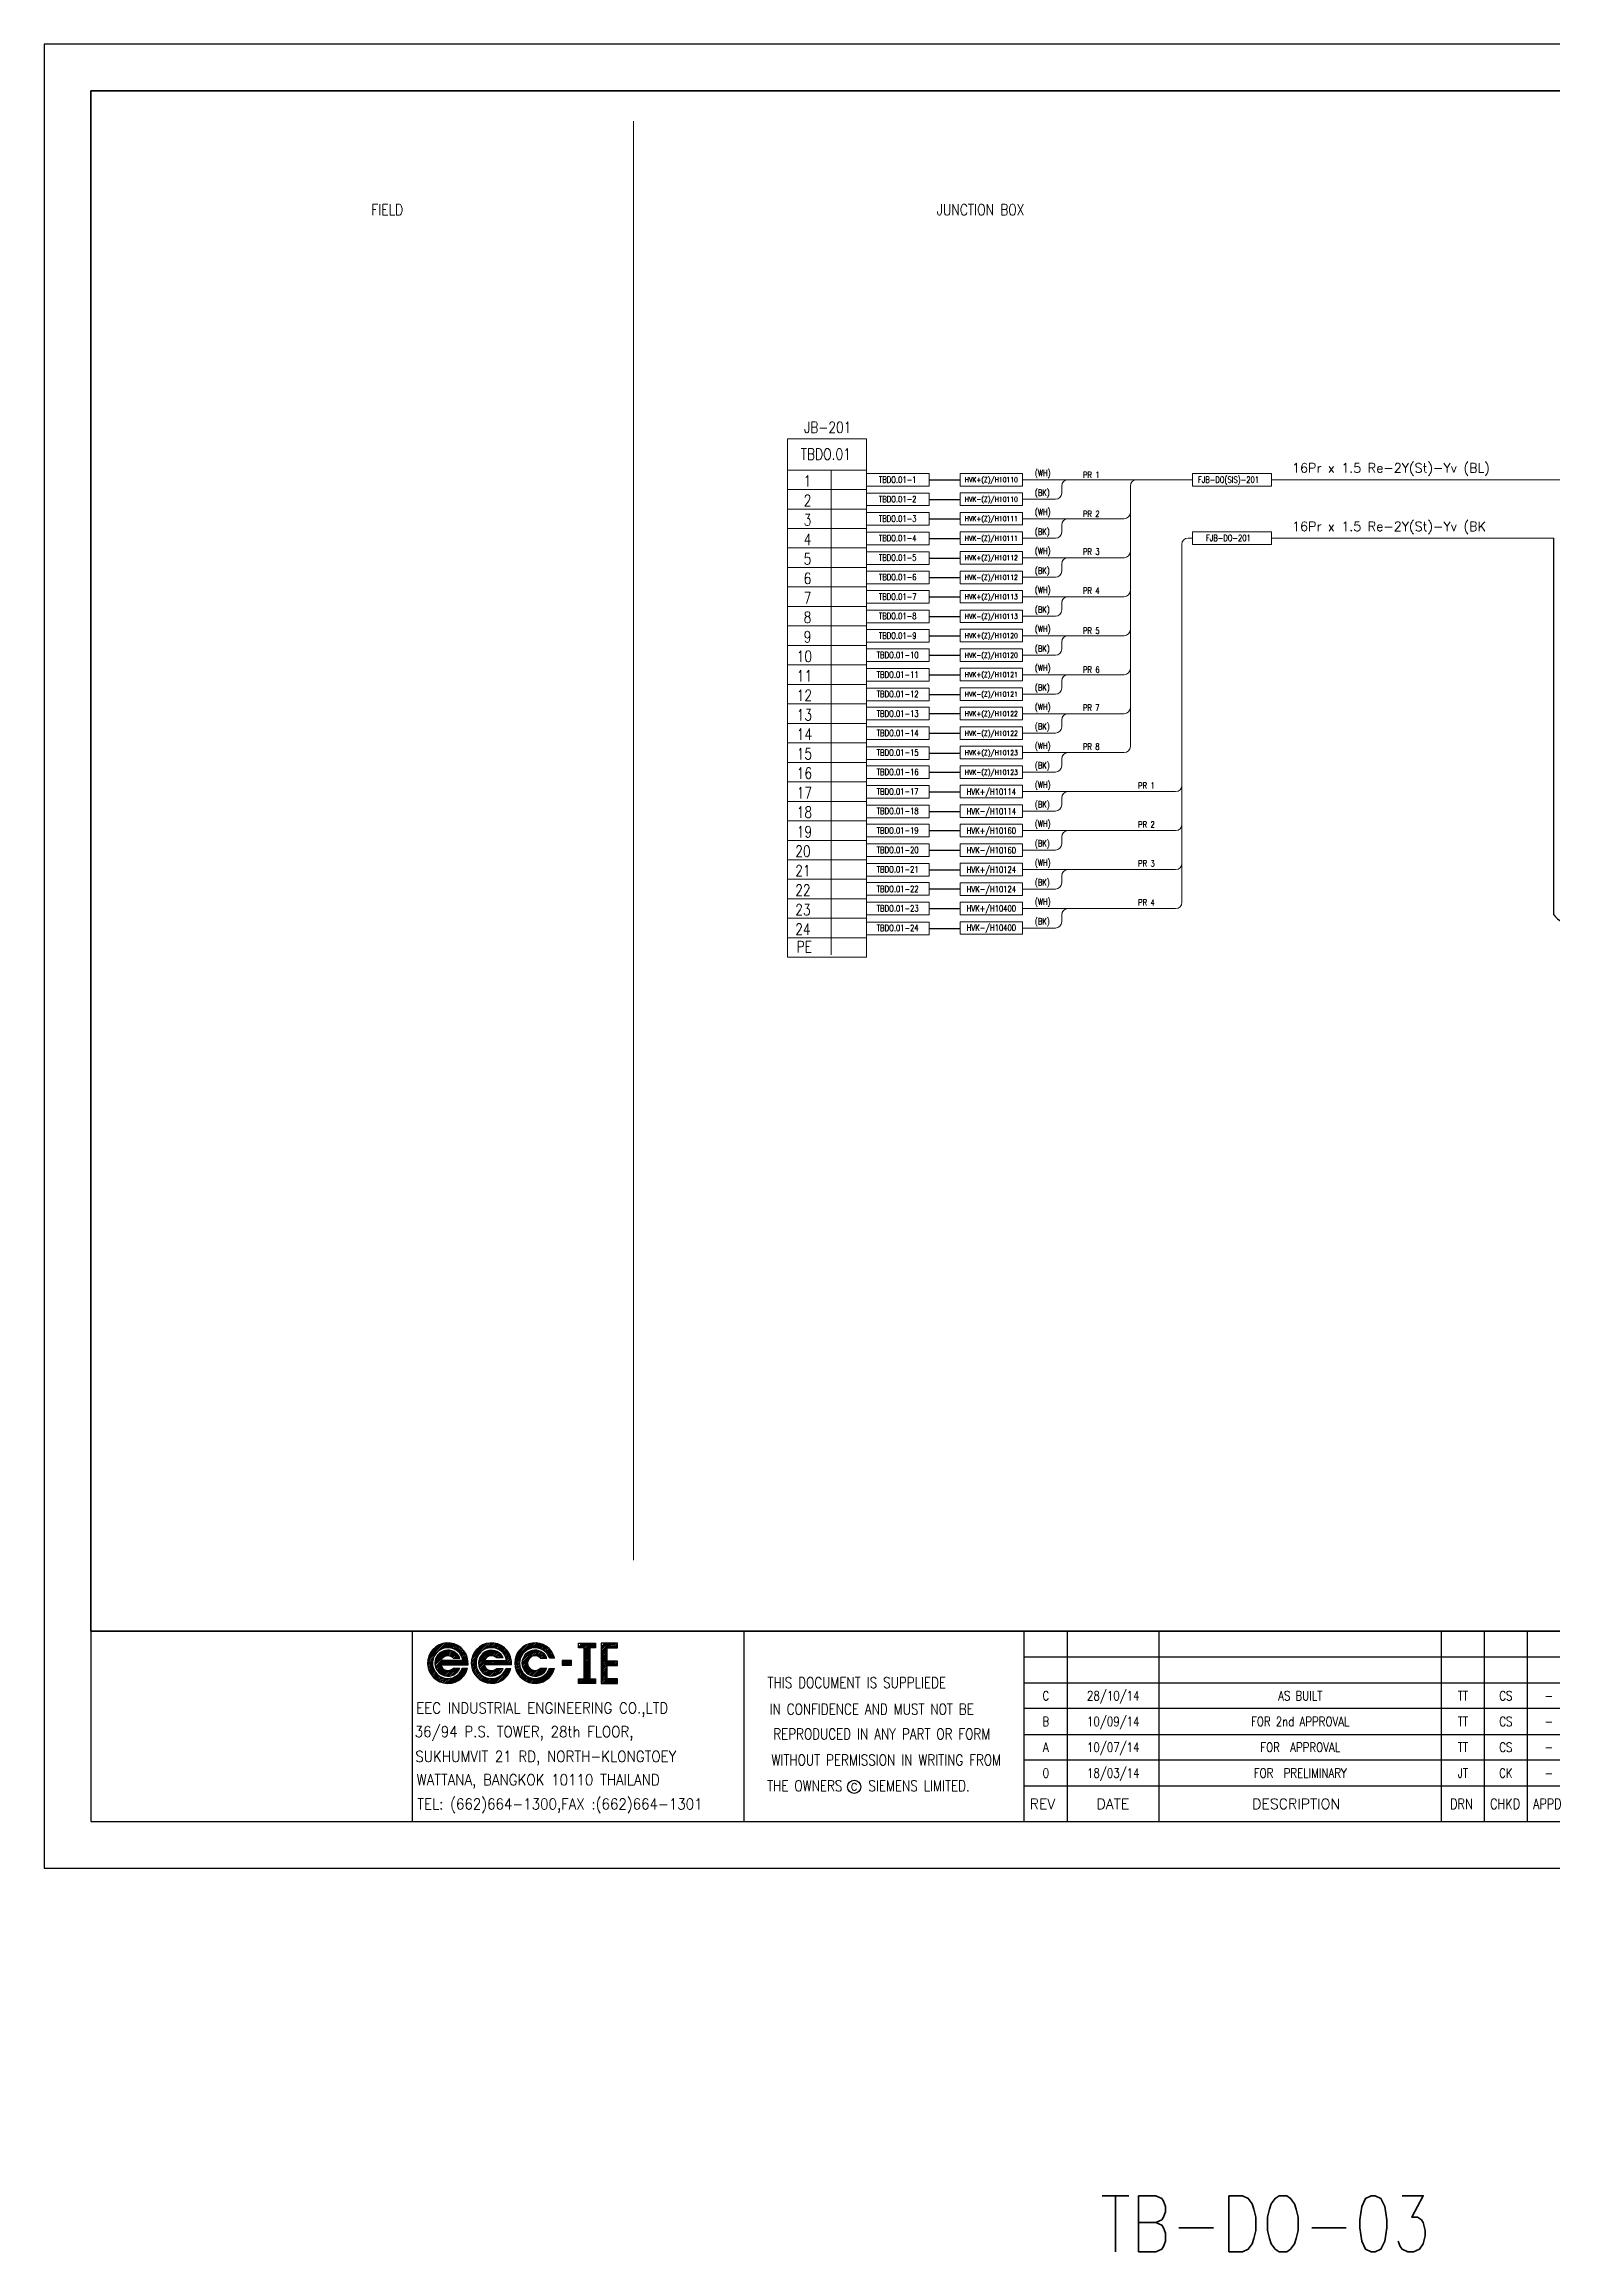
# Model space of a CAD drawing. Header units: millimetres. Extents: x -14942 to 24072, y -50285 to 2207.
# Drawn here: x 2111.1 to 2353.3, y -5361.3 to -5007.3 of the extents above; entities that cross this region are included whole.
import ezdxf
from ezdxf.enums import TextEntityAlignment as Align

# ---------------------------------------------------------------- set-up
doc = ezdxf.new("R2010")
doc.units = ezdxf.units.MM
doc.header["$MEASUREMENT"] = 0
doc.layers.get('0').update_dxf_attribs({"linetype": 'CONTINUOUS'})
for name, color, linetype in [('52049_PAPER A4$0$Frame_A1', 253, 'CONTINUOUS'), ('BEAM', 3, 'CONTINUOUS'), ('INSTRUMENT', 1, 'CONTINUOUS'), ('TEXT', 2, 'CONTINUOUS')]:
    doc.layers.add(name, color=color, linetype=linetype)
doc.styles.add('52049_PAPER A4$0$ISO Proportional', font='isocp.shx')
doc.styles.add('52049_PAPER A4$0$ROMANS', font='isocp.shx')
doc.styles.add('52049_PAPER A4$0$Romans-title', font='romans.shx')
doc.styles.add('ROMANS', font='romans')

# ---------------------------------------------------------------- blocks, each defined once
blk = doc.blocks.new('52049_PAPER A4$0$eec-ie')
at = {"layer": '52049_PAPER A4$0$Frame_A1', "color": 0, "lineweight": -3}
for p, q in [((0, 0), (0.87, 0.87)), ((0, -0.08), (0.3, 0.22)), ((0, -0.16), (0.26, 0.1)), ((0, -0.23), (0.24, 0)), ((0.01, 0.09), (0.78, 0.86)), ((0.04, 0.2), (0.68, 0.83)), ((0.09, 0.32), (0.55, 0.78)), ((0.26, 0.57), (0.3, 0.62)), ((0.34, -0.12), (1, 0.53)), ((0.35, -0.04), (0.92, 0.53)), ((0.35, -0.19), (1.07, 0.52)), ((0.36, 0.05), (0.82, 0.51)), ((0.37, -0.26), (0.66, 0.04)), ((0.39, -0.32), (0.74, 0.04)), ((0.4, 0.17), (0.7, 0.47)), ((0.41, -0.37), (0.82, 0.04)), ((1.69, 0.04), (0.64, 0.04)), ((0.65, 0.57), (0.96, 0.88)), ((0.68, -0.17), (0.9, 0.04)), ((0.76, -0.17), (0.98, 0.04)), ((0.77, 0.62), (1.03, 0.88)), ((0.84, -0.17), (1.05, 0.04)), ((0.87, 0.64), (1.1, 0.87)), ((0.87, 0.25), (1.13, 0.51)), ((0.92, -0.17), (1.13, 0.04)), ((0.95, 0.64), (1.17, 0.86)), ((0.96, 0.26), (1.19, 0.49)), ((1, -0.17), (1.21, 0.04)), ((1.03, 0.64), (1.23, 0.84)), ((1.03, 0.25), (1.24, 0.46)), ((1.07, -0.17), (1.29, 0.04)), ((1.09, 0.24), (1.29, 0.44)), ((1.1, 0.63), (1.29, 0.82)), ((1.15, 0.21), (1.34, 0.4)), ((1.15, -0.17), (1.37, 0.04)), ((1.16, 0.62), (1.35, 0.8)), ((1.19, 0.18), (1.38, 0.37)), ((1.22, 0.6), (1.4, 0.78)), ((1.22, 0.15), (1.54, 0.15)), ((1.23, -0.17), (1.44, 0.04)), ((1.25, 0.15), (1.42, 0.33)), ((1.28, 0.57), (1.45, 0.75)), ((1.31, -0.17), (1.52, 0.04)), ((1.32, 0.15), (1.46, 0.29)), ((1.33, 0.55), (1.5, 0.72)), ((1.38, 0.52), (1.54, 0.69)), ((1.39, -0.17), (1.6, 0.04)), ((1.4, 0.15), (1.49, 0.24)), ((1.42, 0.49), (1.59, 0.65)), ((1.46, 0.45), (1.63, 0.62)), ((1.46, -0.17), (1.68, 0.04)), ((1.48, 0.15), (1.52, 0.19)), ((1.5, 0.41), (1.67, 0.58)), ((1.54, 0.37), (1.71, 0.54)), ((1.54, -0.17), (1.9, 0.18)), ((1.57, 0.33), (1.74, 0.49)), ((1.6, 0.28), (1.77, 0.45)), ((1.62, -0.17), (1.91, 0.12)), ((1.63, 0.23), (1.8, 0.4)), ((1.65, 0.17), (1.83, 0.35)), ((1.67, 0.11), (1.86, 0.3)), ((1.69, 0.05), (1.88, 0.24)), ((1.7, -0.17), (1.93, 0.06)), ((2.09, -0.09), (2.37, 0.19)), ((2.1, -0.01), (2.51, 0.41)), ((2.1, -0.17), (2.34, 0.08)), ((2.11, 0.08), (2.88, 0.86)), ((2.13, 0.18), (2.78, 0.83)), ((2.18, 0.31), (2.65, 0.78)), ((2.31, 0.52), (2.45, 0.65)), ((2.44, -0.05), (3.02, 0.52)), ((2.44, -0.13), (3.1, 0.52)), ((2.45, -0.2), (2.78, 0.13)), ((2.46, 0.04), (2.93, 0.51)), ((2.46, -0.26), (2.76, 0.04)), ((2.48, -0.32), (2.84, 0.04)), ((2.49, 0.15), (2.81, 0.47)), ((2.56, 0.45), (2.97, 0.87)), ((2.72, -0.17), (2.92, 0.04)), ((2.73, 0.04), (3.79, 0.04)), ((2.77, 0.59), (3.06, 0.87)), ((2.79, -0.17), (3, 0.04)), ((2.84, 0.19), (3.17, 0.51)), ((2.87, -0.17), (3.08, 0.04)), ((2.89, 0.63), (3.13, 0.87)), ((2.95, -0.17), (3.15, 0.04)), ((2.98, 0.64), (3.2, 0.86)), ((2.98, 0.26), (3.23, 0.5)), ((3.03, -0.17), (3.23, 0.04)), ((3.06, 0.65), (3.27, 0.85)), ((3.07, 0.26), (3.29, 0.48)), ((3.11, -0.17), (3.31, 0.04)), ((3.14, 0.64), (3.33, 0.83)), ((3.14, 0.25), (3.34, 0.46)), ((3.18, -0.17), (3.39, 0.04)), ((3.2, 0.24), (3.39, 0.43)), ((3.21, 0.63), (3.39, 0.81)), ((3.25, 0.21), (3.44, 0.4)), ((3.26, -0.17), (3.47, 0.04)), ((3.27, 0.62), (3.44, 0.79)), ((3.29, 0.18), (3.48, 0.36)), ((3.62, 0.16), (3.31, 0.16)), ((3.33, 0.6), (3.5, 0.77)), ((3.34, -0.17), (3.54, 0.04)), ((3.36, 0.16), (3.52, 0.32)), ((3.38, 0.57), (3.55, 0.74)), ((3.42, -0.17), (3.62, 0.04)), ((3.43, 0.55), (3.59, 0.71)), ((3.43, 0.16), (3.55, 0.28)), ((3.48, 0.52), (3.64, 0.68)), ((3.5, -0.17), (3.7, 0.04)), ((3.51, 0.16), (3.58, 0.23)), ((3.52, 0.48), (3.68, 0.64)), ((3.57, 0.45), (3.72, 0.61)), ((3.57, -0.17), (3.78, 0.04)), ((3.59, 0.16), (3.61, 0.18)), ((3.6, 0.41), (3.76, 0.57)), ((3.64, 0.37), (3.8, 0.53)), ((3.65, -0.17), (3.99, 0.17)), ((3.67, 0.32), (3.83, 0.48)), ((3.7, 0.27), (3.87, 0.44)), ((3.73, 0.22), (3.9, 0.39)), ((3.73, -0.17), (4, 0.11)), ((3.75, 0.17), (3.92, 0.34)), ((3.77, 0.11), (3.95, 0.28)), ((3.79, 0.05), (3.97, 0.23)), ((3.81, -0.17), (4.02, 0.04)), ((4.18, -0.03), (4.57, 0.36)), ((4.18, -0.11), (4.47, 0.18)), ((4.18, -0.18), (4.43, 0.07)), ((4.19, 0.06), (5, 0.86)), ((4.21, 0.16), (4.9, 0.84)), ((4.25, 0.28), (4.78, 0.8)), ((4.34, 0.45), (4.61, 0.71)), ((4.53, -0.15), (5.2, 0.53)), ((4.53, -0.07), (5.13, 0.53)), ((4.54, 0.02), (5.04, 0.52)), ((4.54, -0.22), (4.86, 0.1)), ((4.57, 0.12), (4.93, 0.49)), ((4.69, 0.48), (5.08, 0.87)), ((4.69, 0.32), (4.73, 0.37)), ((4.88, 0.59), (5.16, 0.88)), ((4.96, 0.2), (5.27, 0.52)), ((4.99, 0.63), (5.24, 0.87)), ((5.08, 0.64), (5.31, 0.86)), ((5.09, 0.25), (5.33, 0.5)), ((5.16, 0.64), (5.37, 0.85)), ((5.17, 0.26), (5.39, 0.48)), ((5.24, 0.64), (5.43, 0.83)), ((5.24, 0.25), (5.44, 0.46)), ((5.3, 0.63), (5.49, 0.82)), ((5.3, 0.23), (5.49, 0.43)), ((5.35, 0.2), (5.54, 0.39)), ((5.37, 0.61), (5.55, 0.79)), ((5.39, 0.17), (5.58, 0.36)), ((5.4, 0.15), (5.72, 0.15)), ((5.42, 0.59), (5.6, 0.77)), ((5.46, 0.15), (5.62, 0.32)), ((5.48, 0.57), (5.65, 0.74)), ((5.53, 0.54), (5.7, 0.71)), ((5.53, 0.15), (5.65, 0.27)), ((5.58, 0.51), (5.74, 0.68)), ((5.61, 0.15), (5.68, 0.23)), ((5.62, 0.47), (5.79, 0.64)), ((5.66, 0.44), (5.83, 0.6)), ((5.69, 0.15), (5.71, 0.18)), ((5.7, 0.4), (5.87, 0.56)), ((5.73, 0.36), (5.9, 0.52)), ((5.77, 0.31), (5.94, 0.48)), ((5.8, 0.26), (5.97, 0.43)), ((5.82, 0.21), (6, 0.38)), ((5.85, 0.15), (6.02, 0.33)), ((6.09, 0.15), (5.85, 0.15)), ((5.92, 0.15), (6.05, 0.28)), ((6, 0.15), (6.07, 0.22)), ((6.08, 0.15), (6.09, 0.16)), ((6.9, 0.04), (6.46, 0.04)), ((6.46, 0.04), (6.46, -0.18)), ((6.46, -0.01), (6.51, 0.04)), ((6.46, -0.09), (6.59, 0.04)), ((6.46, -0.17), (6.66, 0.04)), ((6.52, -0.18), (6.74, 0.04)), ((6.6, -0.18), (6.82, 0.04)), ((6.68, -0.18), (6.9, 0.04)), ((6.9, -0.18), (6.9, 0.04)), ((7.23, 0.68), (7.41, 0.86)), ((7.27, 0.64), (7.49, 0.86)), ((7.35, 0.64), (7.57, 0.86)), ((7.43, 0.64), (7.65, 0.86)), ((7.5, 0.64), (7.72, 0.86)), ((7.51, 0.57), (7.8, 0.86)), ((7.51, 0.49), (7.88, 0.86)), ((7.51, 0.41), (7.96, 0.86)), ((7.51, 0.34), (7.78, 0.61)), ((7.51, 0.26), (7.78, 0.53)), ((7.51, 0.18), (7.78, 0.45)), ((7.51, 0.1), (7.78, 0.38)), ((7.51, 0.02), (7.78, 0.3)), ((7.51, -0.05), (7.78, 0.22)), ((7.51, -0.13), (7.78, 0.14)), ((7.51, -0.21), (7.78, 0.07)), ((7.82, 0.64), (8.04, 0.86)), ((7.89, 0.64), (8.06, 0.81)), ((7.97, 0.64), (8.06, 0.73)), ((8.05, 0.64), (8.06, 0.65)), ((8.33, 0.46), (8.74, 0.86)), ((8.33, 0.54), (8.66, 0.86)), ((8.33, 0.38), (8.82, 0.86)), ((8.33, 0.69), (8.5, 0.86)), ((8.33, 0.62), (8.58, 0.86)), ((8.33, 0.3), (8.61, 0.58)), ((8.33, 0.23), (8.61, 0.5)), ((8.33, 0.15), (8.61, 0.42)), ((8.33, 0.07), (8.61, 0.35)), ((8.33, -0.01), (8.61, 0.27)), ((8.33, -0.09), (8.61, 0.19)), ((8.33, -0.16), (8.61, 0.11)), ((8.33, -0.24), (8.61, 0.03)), ((8.33, -0.4), (8.74, 0.01)), ((8.33, -0.32), (8.66, 0.01)), ((8.33, -0.48), (8.82, 0.01)), ((8.67, 0.64), (8.89, 0.86)), ((8.68, -0.21), (8.9, 0.01)), ((8.75, 0.64), (8.97, 0.86)), ((8.75, -0.21), (8.97, 0.01)), ((8.83, 0.64), (9.05, 0.86)), ((8.83, -0.21), (9.05, 0.01)), ((8.91, 0.64), (9.11, 0.84)), ((8.99, 0.64), (9.11, 0.76)), ((9.06, 0.64), (9.11, 0.69)), ((0.02, -0.3), (0.23, -0.08)), ((0.03, -0.36), (0.23, -0.16)), ((0.05, -0.42), (0.24, -0.23)), ((0.07, -0.47), (0.26, -0.29)), ((0.1, -0.53), (0.27, -0.35)), ((0.12, -0.58), (0.3, -0.4)), ((0.15, -0.63), (0.32, -0.46)), ((0.19, -0.67), (0.35, -0.5)), ((0.22, -0.72), (0.39, -0.55)), ((0.26, -0.76), (0.42, -0.59)), ((0.3, -0.8), (0.46, -0.63)), ((0.34, -0.83), (0.5, -0.67)), ((0.38, -0.87), (0.55, -0.7)), ((0.42, -0.9), (0.59, -0.73)), ((0.44, -0.42), (0.64, -0.22)), ((0.47, -0.47), (0.66, -0.27)), ((0.47, -0.93), (0.65, -0.76)), ((0.5, -0.51), (0.69, -0.32)), ((0.52, -0.96), (0.7, -0.78)), ((0.54, -0.55), (0.73, -0.36)), ((0.58, -0.59), (0.78, -0.39)), ((0.58, -0.98), (0.76, -0.8)), ((0.62, -0.17), (1.94, -0.17)), ((0.63, -0.62), (0.83, -0.42)), ((0.63, -1.01), (0.82, -0.82)), ((0.68, -0.65), (0.89, -0.44)), ((0.69, -1.03), (0.89, -0.83)), ((0.73, -0.67), (0.96, -0.45)), ((0.75, -1.04), (0.96, -0.83)), ((0.79, -0.69), (1.04, -0.44)), ((0.82, -1.05), (1.04, -0.83)), ((0.85, -0.71), (1.19, -0.37)), ((0.89, -1.06), (1.14, -0.81)), ((0.92, -0.72), (1.29, -0.34)), ((0.96, -1.07), (1.25, -0.77)), ((1, -0.72), (1.37, -0.34)), ((1.04, -1.06), (1.76, -0.34)), ((1.09, -0.71), (1.45, -0.34)), ((1.13, -1.05), (1.84, -0.34)), ((1.2, -0.67), (1.53, -0.34)), ((1.54, -0.34), (1.22, -0.34)), ((1.23, -1.03), (1.9, -0.36)), ((1.35, -0.99), (1.86, -0.48)), ((1.53, -0.88), (1.76, -0.66)), ((1.65, -0.38), (1.68, -0.34)), ((1.91, -0.34), (1.66, -0.34)), ((1.78, -0.17), (1.94, -0.01)), ((1.85, -0.17), (1.94, -0.09)), ((1.93, -0.17), (1.94, -0.17)), ((2.1, -0.24), (2.32, -0.02)), ((2.11, -0.3), (2.32, -0.1)), ((2.13, -0.36), (2.32, -0.17)), ((2.15, -0.42), (2.33, -0.24)), ((2.17, -0.48), (2.35, -0.3)), ((2.2, -0.53), (2.37, -0.36)), ((2.22, -0.58), (2.39, -0.42)), ((2.25, -0.63), (2.42, -0.47)), ((2.29, -0.68), (2.45, -0.51)), ((2.32, -0.72), (2.48, -0.56)), ((2.36, -0.76), (2.52, -0.6)), ((2.4, -0.8), (2.56, -0.64)), ((2.44, -0.84), (2.6, -0.68)), ((2.48, -0.87), (2.64, -0.71)), ((2.51, -0.38), (2.71, -0.17)), ((2.53, -0.9), (2.69, -0.74)), ((2.54, -0.43), (2.73, -0.23)), ((2.57, -0.47), (2.76, -0.28)), ((2.58, -0.93), (2.74, -0.77)), ((2.6, -0.51), (2.79, -0.33)), ((2.63, -0.96), (2.8, -0.79)), ((2.64, -0.55), (2.83, -0.37)), ((2.68, -0.98), (2.86, -0.81)), ((2.69, -0.59), (2.87, -0.4)), ((4.02, -0.17), (2.71, -0.17)), ((2.73, -0.62), (2.93, -0.43)), ((2.74, -1.01), (2.92, -0.82)), ((2.78, -0.65), (2.99, -0.44)), ((2.8, -1.02), (2.99, -0.83)), ((2.84, -0.67), (3.06, -0.45)), ((2.86, -1.04), (3.06, -0.84)), ((2.9, -0.69), (3.14, -0.44)), ((2.92, -1.05), (3.14, -0.83)), ((2.96, -0.7), (3.32, -0.35)), ((2.99, -1.06), (3.24, -0.81)), ((3.03, -0.71), (3.39, -0.35)), ((3.07, -1.06), (3.36, -0.77)), ((3.11, -0.71), (3.47, -0.35)), ((3.15, -1.06), (3.86, -0.35)), ((3.2, -0.7), (3.55, -0.35)), ((3.24, -1.04), (3.94, -0.35)), ((3.31, -0.35), (3.62, -0.35)), ((3.32, -0.65), (3.62, -0.36)), ((3.35, -1.02), (3.98, -0.38)), ((3.48, -0.97), (3.93, -0.51)), ((3.74, -0.39), (3.78, -0.35)), ((3.76, -0.35), (3.99, -0.35)), ((3.89, -0.17), (4.02, -0.03)), ((3.96, -0.17), (4.03, -0.11)), ((4.19, -0.25), (4.42, -0.03)), ((4.21, -0.32), (4.41, -0.11)), ((4.22, -0.38), (4.42, -0.18)), ((4.24, -0.44), (4.43, -0.25)), ((4.26, -0.49), (4.45, -0.31)), ((4.29, -0.54), (4.47, -0.37)), ((4.32, -0.59), (4.49, -0.42)), ((4.35, -0.64), (4.52, -0.47)), ((4.38, -0.69), (4.55, -0.52)), ((4.42, -0.73), (4.58, -0.56)), ((4.45, -0.77), (4.62, -0.6)), ((4.49, -0.81), (4.66, -0.64)), ((4.53, -0.84), (4.7, -0.68)), ((4.56, -0.28), (4.8, -0.03)), ((4.58, -0.33), (4.8, -0.11)), ((4.58, -0.88), (4.75, -0.71)), ((4.6, -0.39), (4.81, -0.18)), ((4.62, -0.91), (4.8, -0.74)), ((4.63, -0.44), (4.83, -0.24)), ((4.66, -0.48), (4.86, -0.29)), ((4.67, -0.94), (4.85, -0.77)), ((4.7, -0.52), (4.89, -0.33)), ((4.72, -0.97), (4.9, -0.79)), ((4.74, -0.56), (4.93, -0.37)), ((4.78, -0.6), (4.98, -0.4)), ((4.78, -0.99), (4.96, -0.81)), ((4.83, -0.63), (5.03, -0.43)), ((4.83, -1.01), (5.03, -0.82)), ((4.88, -0.66), (5.09, -0.44)), ((4.89, -1.03), (5.1, -0.83)), ((4.93, -0.68), (5.17, -0.45)), ((4.96, -1.05), (5.17, -0.83)), ((4.99, -0.7), (5.26, -0.43)), ((5.02, -1.06), (5.26, -0.82)), ((5.06, -0.71), (5.43, -0.34)), ((5.09, -1.06), (5.36, -0.8)), ((5.13, -0.72), (5.5, -0.34)), ((5.17, -1.07), (5.49, -0.75)), ((5.21, -0.71), (5.58, -0.34)), ((5.25, -1.06), (5.97, -0.34)), ((5.3, -0.7), (5.66, -0.34)), ((5.35, -1.05), (6.05, -0.34)), ((5.72, -0.34), (5.4, -0.34)), ((5.43, -0.65), (5.71, -0.37)), ((5.45, -1.02), (6.07, -0.4)), ((5.58, -0.96), (6.02, -0.53)), ((5.81, -0.43), (5.89, -0.34)), ((5.85, -0.34), (6.09, -0.34)), ((6.46, -0.18), (6.9, -0.18)), ((6.75, -0.18), (6.9, -0.04)), ((6.83, -0.18), (6.9, -0.12)), ((7.23, -0.95), (7.34, -0.84)), ((7.23, -0.88), (7.26, -0.84)), ((7.23, -1.03), (7.42, -0.84)), ((7.28, -1.07), (7.5, -0.84)), ((7.35, -1.07), (7.78, -0.64)), ((7.43, -1.07), (7.78, -0.71)), ((7.51, -0.29), (7.78, -0.01)), ((7.51, -0.37), (7.78, -0.09)), ((7.51, -0.44), (7.78, -0.17)), ((7.51, -0.52), (7.78, -0.25)), ((7.51, -0.6), (7.78, -0.32)), ((7.51, -0.68), (7.78, -0.4)), ((7.51, -0.76), (7.78, -0.48)), ((7.51, -0.83), (7.78, -0.56)), ((7.51, -1.07), (7.78, -0.79)), ((7.59, -1.07), (7.81, -0.84)), ((7.67, -1.07), (7.89, -0.84)), ((7.74, -1.07), (7.96, -0.84)), ((7.82, -1.07), (8.04, -0.84)), ((7.9, -1.07), (8.06, -0.91)), ((7.98, -1.07), (8.06, -0.98)), ((8.33, -0.55), (8.61, -0.28)), ((8.33, -0.63), (8.61, -0.36)), ((8.33, -0.71), (8.61, -0.43)), ((8.33, -0.79), (8.61, -0.51)), ((8.33, -0.86), (8.61, -0.59)), ((8.33, -0.94), (8.61, -0.67)), ((8.33, -1.02), (8.61, -0.75)), ((8.37, -1.07), (8.61, -0.82)), ((8.45, -1.07), (8.67, -0.84)), ((8.52, -1.07), (8.74, -0.84)), ((8.6, -1.07), (8.82, -0.84)), ((8.68, -1.07), (8.9, -0.84)), ((8.76, -1.07), (8.98, -0.84)), ((8.84, -1.07), (9.06, -0.84)), ((8.91, -0.21), (9.11, -0.02)), ((8.91, -1.07), (9.11, -0.87)), ((8.99, -0.21), (9.11, -0.09)), ((8.99, -1.07), (9.11, -0.95)), ((9.07, -0.21), (9.11, -0.17)), ((9.07, -1.07), (9.11, -1.03)), ((8.06, -1.07), (8.06, -1.06))]:
    blk.add_line(p, q, dxfattribs=at)
for points in [[(7.23, 0.86), (8.06, 0.86), (8.06, 0.64), (7.78, 0.64), (7.78, -0.84), (8.06, -0.84), (8.06, -1.07), (7.23, -1.07), (7.23, -0.84), (7.51, -0.84), (7.51, 0.64), (7.23, 0.64)], [(8.61, 0.01), (8.61, 0.64), (9.11, 0.64), (9.11, 0.86), (8.33, 0.86), (8.33, -1.07), (9.11, -1.07), (9.11, -0.84), (8.61, -0.84), (8.61, -0.21), (9.11, -0.21), (9.11, 0.01)]]:
    blk.add_lwpolyline(points, close=True, dxfattribs=at)
for centre, radius, start, end in [((0.97, -0.09), 0.972, 355.3439, 345.1466), ((0.97, -0.09), 0.737, 10.5243, 340.256), ((0.97, -0.09), 0.623, 23.5697, 336.4303), ((0.97, -0.09), 0.354, 44.7876, 157.6107), ((3.06, -0.09), 0.967, 355.6074, 344.7747), ((3.06, -0.09), 0.742, 10.0766, 339.9937), ((3.06, -0.09), 0.618, 24.2545, 335.7455), ((3.06, -0.09), 0.358, 45.1096, 158.7579), ((5.15, -0.09), 0.972, 14.8534, 345.1466), ((5.15, -0.09), 0.737, 19.744, 340.256), ((5.15, -0.09), 0.623, 23.5697, 336.4303), ((5.15, -0.09), 0.354, 44.7876, 315.2124), ((0.97, -0.09), 0.354, 192.8901, 315.2124), ((3.06, -0.09), 0.358, 191.9242, 314.8904)]:
    blk.add_arc(centre, radius, start, end, dxfattribs=at)
blk = doc.blocks.new('52049_PAPER A4$0$eec logo')
at = {"color": 7, "xscale": 2.786697286423482, "yscale": 2.786697286423482, "zscale": 2.786697286423482}
blk.add_blockref('52049_PAPER A4$0$eec-ie', (50.01, 25.95), dxfattribs=at)
blk = doc.blocks.new('FJB')
at = {"color": 3}
for p, q in [((-415.5, 38.01), (-4.5, 38.01)), ((-363.94, 38.01), (-363.94, 7.5)), ((-310.77, 38.01), (-310.77, 7.5)), ((-265.75, 7.5), (-265.75, 38.01)), ((-258.85, 7.5), (-258.85, 38.01)), ((-244.11, 7.5), (-244.11, 38.01)), ((-198.84, 7.5), (-198.84, 38.01)), ((-191.95, 7.5), (-191.95, 38.01)), ((-185.05, 7.5), (-185.05, 38.01)), ((-178.16, 38.01), (-178.16, 7.5)), ((-92.38, 38.01), (-92.38, 7.5)), ((-178.16, 21.46), (-4.5, 21.46)), ((-75.06, 21.46), (-75.06, 7.5)), ((-31.4, 21.46), (-31.4, 7.5)), ((-18.75, 21.46), (-18.75, 7.5)), ((-265.75, 13.19), (-178.16, 13.19))]:
    blk.add_line(p, q, dxfattribs=at)
at = {"color": 7}
for p, q in [((-4.5, 38.01), (-96.38, 38.01)), ((-92.38, 38.01), (-92.38, 19.85))]:
    blk.add_line(p, q, dxfattribs=at)
at = {"color": 1}
for p, q in [((-178.16, 33.87), (-265.75, 33.87)), ((-265.75, 29.74), (-178.16, 29.74)), ((-178.16, 25.6), (-265.75, 25.6)), ((-265.75, 21.46), (-178.16, 21.46)), ((-178.16, 17.33), (-265.75, 17.33))]:
    blk.add_line(p, q, dxfattribs=at)
at = {"color": 7}
blk.add_lwpolyline([(0, 0), (0, 292.5), (-423, 292.5), (-423, 0)], close=True, dxfattribs=at)
blk.add_lwpolyline([(-415.5, 285), (-4.5, 285), (-4.5, 38.01), (-415.5, 38.01)], close=True)
at = {"color": 3}
blk.add_lwpolyline([(-4.5, 7.5), (-4.5, 285), (-415.5, 285), (-415.5, 7.5)], close=True, dxfattribs=at)
at = {"color": 2}
blk.add_circle((-293.05, 13.05), 1.05, dxfattribs=at)
at = {"color": 3, "xscale": 1.200000000000001, "yscale": 1.200000000000001, "zscale": 1.200000000000001}
blk.add_blockref('52049_PAPER A4$0$eec logo', (-421.49, 2.05), dxfattribs=at)
at = {"color": 2, "style": '52049_PAPER A4$0$ISO Proportional'}
for s, height, p in [('PROJECT:-', 2.482, (-168.61, 35.02)), ('DRAWING TITLE:', 2.4821, (-164.78, 18.99))]:
    blk.add_text(s, height=height, dxfattribs=at).set_placement(p, align=Align.MIDDLE_CENTER)
at = {"color": 2, "style": '52049_PAPER A4$0$Romans-title', "width": 0.8}
for s, p in [('THIS DOCUMENT IS SUPPLIEDE', (-292.63, 29.75)), ('IN CONFIDENCE AND MUST NOT BE', (-290.24, 25.51)), (' REPRODUCED IN ANY PART OR FORM', (-289.1, 21.53)), (' WITHOUT PERMISSION IN WRITING FROM ', (-287.9, 17.35)), ('THE OWNERS   SIEMENS LIMITED. ', (-290.28, 13.22))]:
    blk.add_text(s, height=1.75, dxfattribs=at).set_placement(p, align=Align.MIDDLE)
at = {"color": 2}
for s, height, style, width, p in [('C', 1.5, '52049_PAPER A4$0$Romans-title', 0.8, (-262.3, 27.67)), ('28/10/14', 1.5, '52049_PAPER A4$0$Romans-title', 0.8, (-251.48, 27.67)), ('AS BUILT', 1.5, '52049_PAPER A4$0$Romans-title', 0.8, (-221.48, 27.67)), ('TT', 1.5, '52049_PAPER A4$0$Romans-title', 0.8, (-195.39, 27.67)), ('CS', 1.5, '52049_PAPER A4$0$Romans-title', 0.8, (-188.5, 27.67)), ('-', 1.5, '52049_PAPER A4$0$Romans-title', 0.8, (-181.6, 27.67)), ('B', 1.5, '52049_PAPER A4$0$Romans-title', 0.8, (-262.3, 23.53)), ('10/09/14', 1.5, '52049_PAPER A4$0$Romans-title', 0.8, (-251.48, 23.53)), ('FOR 2nd APPROVAL', 1.5, '52049_PAPER A4$0$Romans-title', 0.8, (-221.48, 23.53)), ('TT', 1.5, '52049_PAPER A4$0$Romans-title', 0.8, (-195.39, 23.53)), ('CS', 1.5, '52049_PAPER A4$0$Romans-title', 0.8, (-188.5, 23.53)), ('-', 1.5, '52049_PAPER A4$0$Romans-title', 0.8, (-181.6, 23.53)), ('A', 1.5, '52049_PAPER A4$0$Romans-title', 0.8, (-262.3, 19.39)), ('10/07/14', 1.5, '52049_PAPER A4$0$Romans-title', 0.8, (-251.48, 19.39)), ('FOR  APPROVAL', 1.5, '52049_PAPER A4$0$Romans-title', 0.8, (-221.48, 19.39)), ('TT', 1.5, '52049_PAPER A4$0$Romans-title', 0.8, (-195.39, 19.39)), ('CS', 1.5, '52049_PAPER A4$0$Romans-title', 0.8, (-188.5, 19.39)), ('-', 1.5, '52049_PAPER A4$0$Romans-title', 0.8, (-181.6, 19.39)), ('Scale :', 2.482, '52049_PAPER A4$0$ROMANS', 0.9, (-87.06, 18.78)), ('DWG No.', 2.482, '52049_PAPER A4$0$ROMANS', 0.9, (-68.61, 18.78)), ('REV.', 2.482, '52049_PAPER A4$0$ROMANS', 0.9, (-25.21, 18.99)), ('SHT NO.', 2.482, '52049_PAPER A4$0$ROMANS', 0.9, (-12.98, 18.99)), ('0', 1.5, '52049_PAPER A4$0$Romans-title', 0.8, (-262.3, 15.26)), ('18/03/14', 1.5, '52049_PAPER A4$0$Romans-title', 0.8, (-251.48, 15.26)), ('FOR  PRELIMINARY', 1.5, '52049_PAPER A4$0$Romans-title', 0.8, (-221.48, 15.26)), ('JT', 1.5, '52049_PAPER A4$0$Romans-title', 0.8, (-195.39, 15.26)), ('CK', 1.5, '52049_PAPER A4$0$Romans-title', 0.8, (-188.5, 15.26)), ('-', 1.5, '52049_PAPER A4$0$Romans-title', 0.8, (-181.6, 15.26)), ('C', 2.8, '52049_PAPER A4$0$Romans-title', 0.8, (-24.36, 13.21)), ('-', 2.25, '52049_PAPER A4$0$Romans-title', 0.8, (-84, 12.48))]:
    blk.add_text(s, height=height, dxfattribs=dict(at, style=style, width=width)).set_placement(p, align=Align.MIDDLE_CENTER)
at = {"color": 2, "style": '52049_PAPER A4$0$Romans-title'}
for s, height, width, p in [('EEC INDUSTRIAL ENGINEERING CO.,LTD', 1.75, 0.9, (-363.31, 24.81)), ('36/94 P.S. TOWER, 28th FLOOR,', 1.75, 0.9, (-363.55, 21.03, -1.75)), ('SUKHUMVIT 21 RD, NORTH-KLONGTOEY', 1.75, 0.9, (-363.45, 17.05, -1.75)), ('WATTANA, BANGKOK 10110 THAILAND ', 1.75, 0.9, (-363.25, 13.31, -1.75)), ('TEL: (662)664-1300,FAX :(662)664-1301', 1.75, 0.9, (-363.14, 9.42, -1.75)), ('DRN', 1.655, 0.8, (-197.44, 9.49)), ('CHKD', 1.655, 0.8, (-191.03, 9.49)), ('APPD', 1.655, 0.8, (-184.14, 9.49))]:
    blk.add_text(s, height=height, dxfattribs=dict(at, width=width)).set_placement(p)
blk.add_text('C', height=1.19, dxfattribs=at).set_placement((-293.05, 13.05), align=Align.MIDDLE)
for s, height, p in [('REV', 1.655, (-264.9, 9.49)), ('DATE', 1.655, (-254.17, 9.49)), ('DESCRIPTION', 1.6548, (-229.2, 9.49))]:
    blk.add_text(s, height=height, dxfattribs=at).set_placement(p)
at = {"layer": 'TEXT', "style": 'ROMANS', "width": 0.8}
blk.add_text('JUNCTION LOOP DIAGRAM ', height=2.25, dxfattribs=at).set_placement((-135.27, 11.24), align=Align.MIDDLE_CENTER)

msp = doc.modelspace()

# ---------------------------------------------------------------- linework, layer by layer
at = {"layer": 'BEAM', "color": 7, "lineweight": 13, "ltscale": 0.3}
msp.add_line((2205.64, -5250.38), (2205.64, -5019.63), dxfattribs=at)
at = {"layer": 'INSTRUMENT', "color": 7, "lineweight": 13}
for p, q in [((2230.33, -5075.56), (2243.03, -5075.56)), ((2230.33, -5075.56), (2230.33, -5153.69)), ((2237.35, -5075.56), (2237.35, -5153.3)), ((2243.03, -5075.56), (2243.03, -5153.69)), ((2243.03, -5078.69), (2230.33, -5078.69)), ((2268.08, -5077.13), (2280.7, -5077.13)), ((2274.35, -5079.25), (2274.35, -5078.13)), ((2280.7, -5077.13), (2295.33, -5077.13)), ((2285.37, -5078.13), (2285.37, -5119.88)), ((2308.03, -5077.11), (2384.58, -5077.11)), ((2230.33, -5081.81), (2243.03, -5081.81)), ((2243.03, -5081.81), (2230.33, -5081.81)), ((2268.08, -5080.25), (2273.35, -5080.25)), ((2268.08, -5083.38), (2284.37, -5083.38)), ((2243.03, -5084.94), (2230.33, -5084.94)), ((2268.08, -5086.5), (2273.35, -5086.5)), ((2274.35, -5085.5), (2274.35, -5084.38)), ((2294.62, -5086.48), (2295.33, -5086.48)), ((2308.03, -5086.48), (2353.3, -5086.48)), ((2230.33, -5088.06), (2243.03, -5088.06)), ((2243.03, -5088.06), (2230.33, -5088.06)), ((2268.08, -5089.63), (2284.37, -5089.63)), ((2274.35, -5091.75), (2274.35, -5090.63)), ((2293.62, -5094.88), (2293.62, -5087.48)), ((2243.03, -5091.19), (2230.33, -5091.19)), ((2243.03, -5094.31), (2230.33, -5094.31)), ((2230.33, -5094.31), (2243.03, -5094.31)), ((2268.08, -5092.75), (2273.35, -5092.75)), ((2243.03, -5097.44), (2230.33, -5097.44)), ((2268.08, -5095.88), (2284.37, -5095.88)), ((2274.35, -5098), (2274.35, -5096.88)), ((2293.62, -5144.88), (2293.62, -5094.88)), ((2230.33, -5100.56), (2243.03, -5100.56)), ((2243.03, -5100.56), (2230.33, -5100.56)), ((2268.08, -5099), (2273.35, -5099)), ((2243.03, -5103.69), (2230.33, -5103.69)), ((2268.08, -5102.13), (2284.37, -5102.13)), ((2274.35, -5104.25), (2274.35, -5103.13)), ((2243.03, -5106.81), (2230.33, -5106.81)), ((2230.33, -5106.81), (2243.03, -5106.81)), ((2268.08, -5105.25), (2273.35, -5105.25)), ((2268.08, -5108.38), (2284.37, -5108.38)), ((2243.03, -5109.94), (2230.33, -5109.94)), ((2268.08, -5111.5), (2273.35, -5111.5)), ((2274.35, -5110.5), (2274.35, -5109.38)), ((2243.03, -5113.06), (2230.33, -5113.06)), ((2230.33, -5113.06), (2243.03, -5113.06)), ((2268.08, -5114.63), (2284.37, -5114.63)), ((2243.03, -5116.19), (2230.33, -5116.19)), ((2268.08, -5117.75), (2273.35, -5117.75)), ((2274.35, -5116.75), (2274.35, -5115.63)), ((2230.33, -5119.31), (2243.03, -5119.31)), ((2243.03, -5119.31), (2230.33, -5119.31)), ((2230.33, -5122.44), (2243.03, -5122.44)), ((2243.03, -5122.44), (2230.33, -5122.44)), ((2268.08, -5120.88), (2284.37, -5120.88)), ((2274.35, -5123), (2274.35, -5121.88)), ((2230.33, -5125.56), (2243.03, -5125.56)), ((2243.03, -5125.56), (2230.33, -5125.56)), ((2230.33, -5125.56), (2243.03, -5125.56)), ((2243.03, -5125.56), (2230.33, -5125.56)), ((2230.33, -5125.56), (2243.03, -5125.56)), ((2243.03, -5125.56), (2230.33, -5125.56)), ((2230.33, -5125.56), (2243.03, -5125.56)), ((2243.03, -5125.56), (2230.33, -5125.56)), ((2268.08, -5124), (2273.35, -5124)), ((2243.03, -5128.69), (2230.33, -5128.69)), ((2243.03, -5128.69), (2230.33, -5128.69)), ((2268.08, -5127.13), (2292.62, -5127.13)), ((2274.35, -5129.25), (2274.35, -5128.13)), ((2243.03, -5131.81), (2230.33, -5131.81)), ((2230.33, -5131.81), (2243.03, -5131.81)), ((2268.08, -5130.25), (2273.35, -5130.25)), ((2243.03, -5134.94), (2230.33, -5134.94)), ((2268.08, -5133.38), (2292.62, -5133.38)), ((2268.08, -5136.5), (2273.35, -5136.5)), ((2274.35, -5135.5), (2274.35, -5134.38)), ((2243.03, -5138.06), (2230.33, -5138.06)), ((2230.33, -5138.06), (2243.03, -5138.06)), ((2268.08, -5139.63), (2292.62, -5139.63)), ((2243.03, -5141.19), (2230.33, -5141.19)), ((2268.08, -5142.75), (2273.35, -5142.75)), ((2274.35, -5141.75), (2274.35, -5140.63)), ((2230.33, -5144.31), (2243.03, -5144.31)), ((2243.03, -5144.31), (2230.33, -5144.31)), ((2230.33, -5147.44), (2243.03, -5147.44)), ((2243.03, -5147.44), (2230.33, -5147.44)), ((2268.08, -5145.88), (2292.62, -5145.88)), ((2274.35, -5148), (2274.35, -5146.88)), ((2230.33, -5150.56), (2243.03, -5150.56)), ((2243.03, -5150.56), (2230.33, -5150.56)), ((2230.33, -5150.56), (2243.03, -5150.56)), ((2243.03, -5150.56), (2230.33, -5150.56)), ((2230.33, -5150.56), (2243.03, -5150.56)), ((2243.03, -5150.56), (2230.33, -5150.56)), ((2268.08, -5149), (2273.35, -5149)), ((2243.03, -5153.69), (2230.33, -5153.69))]:
    msp.add_line(p, q, dxfattribs=at)
at = {"layer": 'INSTRUMENT', "color": 7}
for p, q in [((2253.06, -5077.11), (2258.05, -5077.11)), ((2253.06, -5080.26), (2258.05, -5080.26)), ((2253.06, -5083.39), (2258.05, -5083.39)), ((2253.06, -5086.52), (2258.05, -5086.52)), ((2353.3, -5146.9), (2353.3, -5086.48)), ((2253.06, -5089.68), (2258.05, -5089.68)), ((2253.06, -5092.81), (2258.05, -5092.81)), ((2253.06, -5095.88), (2258.05, -5095.88)), ((2253.06, -5099.04), (2258.05, -5099.04)), ((2253.06, -5102.14), (2258.05, -5102.14)), ((2253.06, -5105.24), (2258.05, -5105.24)), ((2253.06, -5108.4), (2258.05, -5108.4)), ((2253.06, -5111.56), (2258.05, -5111.56)), ((2253.06, -5114.59), (2258.05, -5114.59)), ((2253.06, -5117.74), (2258.05, -5117.74)), ((2253.06, -5120.97), (2258.05, -5120.97)), ((2253.06, -5124), (2258.05, -5124)), ((2253.06, -5127.16), (2258.05, -5127.16)), ((2253.06, -5130.31), (2258.05, -5130.31)), ((2253.06, -5133.36), (2258.05, -5133.36)), ((2253.06, -5136.52), (2258.05, -5136.52)), ((2253.06, -5139.66), (2258.05, -5139.66)), ((2253.06, -5142.72), (2258.05, -5142.72)), ((2253.06, -5145.88), (2258.05, -5145.88)), ((2253.06, -5149.07), (2258.05, -5149.07))]:
    msp.add_line(p, q, dxfattribs=at)
at = {"layer": 'INSTRUMENT', "color": 7, "lineweight": 13}
for points in [[(2118.6, -5014.77), (2529.6, -5014.77), (2529.6, -5261.75), (2118.6, -5261.75)], [(2230.33, -5075.56), (2243.03, -5075.56), (2243.03, -5070.56), (2230.33, -5070.56)], [(2243.03, -5076.1), (2253.06, -5076.1), (2253.06, -5078.12), (2243.03, -5078.12)], [(2258.05, -5076.1), (2268.08, -5076.1), (2268.08, -5078.12), (2258.05, -5078.12)], [(2295.33, -5076.1), (2308.03, -5076.1), (2308.03, -5078.12), (2295.33, -5078.12)], [(2243.03, -5079.26), (2253.06, -5079.26), (2253.06, -5081.27), (2243.03, -5081.27)], [(2258.05, -5079.24), (2268.08, -5079.24), (2268.08, -5081.26), (2258.05, -5081.26)], [(2243.03, -5082.38), (2253.06, -5082.38), (2253.06, -5084.4), (2243.03, -5084.4)], [(2258.05, -5082.35), (2268.08, -5082.35), (2268.08, -5084.37), (2258.05, -5084.37)], [(2243.03, -5085.51), (2253.06, -5085.51), (2253.06, -5087.53), (2243.03, -5087.53)], [(2258.05, -5085.49), (2268.08, -5085.49), (2268.08, -5087.51), (2258.05, -5087.51)], [(2295.33, -5085.47), (2308.03, -5085.47), (2308.03, -5087.49), (2295.33, -5087.49)], [(2243.03, -5088.67), (2253.06, -5088.67), (2253.06, -5090.69), (2243.03, -5090.69)], [(2258.05, -5088.62), (2268.08, -5088.62), (2268.08, -5090.63), (2258.05, -5090.63)], [(2243.03, -5091.8), (2253.06, -5091.8), (2253.06, -5093.81), (2243.03, -5093.81)], [(2258.05, -5091.76), (2268.08, -5091.76), (2268.08, -5093.78), (2258.05, -5093.78)], [(2243.03, -5094.87), (2253.06, -5094.87), (2253.06, -5096.89), (2243.03, -5096.89)], [(2258.05, -5094.87), (2268.08, -5094.87), (2268.08, -5096.88), (2258.05, -5096.88)], [(2243.03, -5098.03), (2253.06, -5098.03), (2253.06, -5100.05), (2243.03, -5100.05)], [(2243.03, -5101.13), (2253.06, -5101.13), (2253.06, -5103.15), (2243.03, -5103.15)], [(2258.05, -5098.01), (2268.08, -5098.01), (2268.08, -5100.03), (2258.05, -5100.03)], [(2258.05, -5101.1), (2268.08, -5101.1), (2268.08, -5103.12), (2258.05, -5103.12)], [(2243.03, -5104.23), (2253.06, -5104.23), (2253.06, -5106.25), (2243.03, -5106.25)], [(2258.05, -5104.24), (2268.08, -5104.24), (2268.08, -5106.26), (2258.05, -5106.26)], [(2243.03, -5107.39), (2253.06, -5107.39), (2253.06, -5109.4), (2243.03, -5109.4)], [(2258.05, -5107.35), (2268.08, -5107.35), (2268.08, -5109.37), (2258.05, -5109.37)], [(2243.03, -5110.55), (2253.06, -5110.55), (2253.06, -5112.56), (2243.03, -5112.56)], [(2258.05, -5110.49), (2268.08, -5110.49), (2268.08, -5112.51), (2258.05, -5112.51)], [(2243.03, -5113.58), (2253.06, -5113.58), (2253.06, -5115.6), (2243.03, -5115.6)], [(2258.05, -5113.6), (2268.08, -5113.6), (2268.08, -5115.62), (2258.05, -5115.62)], [(2243.03, -5116.74), (2253.06, -5116.74), (2253.06, -5118.75), (2243.03, -5118.75)], [(2258.05, -5116.74), (2268.08, -5116.74), (2268.08, -5118.76), (2258.05, -5118.76)], [(2243.03, -5119.96), (2253.06, -5119.96), (2253.06, -5121.98), (2243.03, -5121.98)], [(2258.05, -5119.85), (2268.08, -5119.85), (2268.08, -5121.87), (2258.05, -5121.87)], [(2243.03, -5122.99), (2253.06, -5122.99), (2253.06, -5125.01), (2243.03, -5125.01)], [(2243.03, -5126.15), (2253.06, -5126.15), (2253.06, -5128.17), (2243.03, -5128.17)], [(2258.05, -5122.99), (2268.08, -5122.99), (2268.08, -5125.01), (2258.05, -5125.01)], [(2258.05, -5126.1), (2268.08, -5126.1), (2268.08, -5128.12), (2258.05, -5128.12)], [(2243.03, -5129.3), (2253.06, -5129.3), (2253.06, -5131.31), (2243.03, -5131.31)], [(2258.05, -5129.24), (2268.08, -5129.24), (2268.08, -5131.26), (2258.05, -5131.26)], [(2243.03, -5132.35), (2253.06, -5132.35), (2253.06, -5134.37), (2243.03, -5134.37)], [(2258.05, -5132.35), (2268.08, -5132.35), (2268.08, -5134.37), (2258.05, -5134.37)], [(2243.03, -5135.51), (2253.06, -5135.51), (2253.06, -5137.53), (2243.03, -5137.53)], [(2258.05, -5135.49), (2268.08, -5135.49), (2268.08, -5137.51), (2258.05, -5137.51)], [(2243.03, -5138.65), (2253.06, -5138.65), (2253.06, -5140.67), (2243.03, -5140.67)], [(2258.05, -5138.6), (2268.08, -5138.6), (2268.08, -5140.62), (2258.05, -5140.62)], [(2243.03, -5141.71), (2253.06, -5141.71), (2253.06, -5143.73), (2243.03, -5143.73)], [(2258.05, -5141.74), (2268.08, -5141.74), (2268.08, -5143.76), (2258.05, -5143.76)], [(2243.03, -5144.87), (2253.06, -5144.87), (2253.06, -5146.88), (2243.03, -5146.88)], [(2258.05, -5144.85), (2268.08, -5144.85), (2268.08, -5146.87), (2258.05, -5146.87)], [(2243.03, -5148.07), (2253.06, -5148.07), (2253.06, -5150.08), (2243.03, -5150.08)], [(2258.05, -5147.99), (2268.08, -5147.99), (2268.08, -5150.01), (2258.05, -5150.01)]]:
    msp.add_lwpolyline(points, close=True, dxfattribs=at)
for centre, start, end in [((2273.35, -5079.25), 270, 0), ((2275.35, -5078.13), 90, 180), ((2286.37, -5078.13), 90, 180), ((2275.35, -5084.38), 90, 180), ((2284.37, -5082.38), 270, 0), ((2273.35, -5085.5), 270, 0), ((2294.62, -5087.48), 90, 180), ((2275.35, -5090.63), 90, 180), ((2284.37, -5088.63), 270, 0), ((2273.35, -5091.75), 270, 0), ((2275.35, -5096.88), 90, 180), ((2284.37, -5094.88), 270, 0), ((2273.35, -5098), 270, 0), ((2284.37, -5101.13), 270, 0), ((2273.35, -5104.25), 270, 0), ((2275.35, -5103.13), 90, 180), ((2275.35, -5109.38), 90, 180), ((2284.37, -5107.38), 270, 0), ((2273.35, -5110.5), 270, 0), ((2275.35, -5115.63), 90, 180), ((2284.37, -5113.63), 270, 0), ((2273.35, -5116.75), 270, 0), ((2275.35, -5121.88), 90, 180), ((2284.37, -5119.88), 270, 0), ((2273.35, -5123), 270, 0), ((2292.62, -5126.13), 270, 0), ((2273.35, -5129.25), 270, 0), ((2275.35, -5128.13), 90, 180), ((2292.62, -5132.38), 270, 0), ((2273.35, -5135.5), 270, 0), ((2275.35, -5134.38), 90, 180), ((2275.35, -5140.63), 90, 180), ((2292.62, -5138.63), 270, 0), ((2273.35, -5141.75), 270, 0), ((2275.35, -5146.88), 90, 180), ((2292.62, -5144.88), 270, 0), ((2273.35, -5148), 270, 0)]:
    msp.add_arc(centre, 1, start, end, dxfattribs=at)
at = {"layer": 'INSTRUMENT', "color": 7}
msp.add_arc((2357.39, -5143.34), 5.43, 221.0764, 257.1826, dxfattribs=at)

# ---------------------------------------------------------------- block references
at = {"layer": 'INSTRUMENT', "color": 7, "lineweight": 13}
msp.add_blockref('FJB', (2534.1, -5299.77), dxfattribs=at)

# ---------------------------------------------------------------- texts
at = {"layer": 'TEXT', "color": 7, "lineweight": 13, "style": 'ROMANS', "width": 0.8}
for s, height, p in [('FIELD', 1.8, (2163.58, -5034.71)), ('JUNCTION BOX', 1.8, (2254.3, -5034.71)), ('TBDO.01', 1.8, (2232.5, -5073.9)), ('1', 1.8, (2232.95, -5078.21)), ('(WH)', 1, (2270.04, -5076.53)), ('PR 1', 1, (2277.75, -5076.83)), ('FJB-DO(SIS)-201', 1, (2296.21, -5077.6)), ('2', 1.8, (2232.95, -5081.33)), ('(BK)', 1, (2270.04, -5079.68)), ('3', 1.8, (2232.95, -5084.46)), ('(WH)', 1, (2270.04, -5082.78)), ('PR 2', 1, (2277.75, -5083.08)), ('4', 1.8, (2232.95, -5087.58)), ('(BK)', 1, (2270.04, -5085.93)), ('FJB-DO-201', 1, (2297.49, -5086.95)), ('5', 1.8, (2232.95, -5090.71)), ('(WH)', 1, (2270.04, -5089.03)), ('PR 3', 1, (2277.75, -5089.15)), ('6', 1.8, (2232.95, -5093.83)), ('(BK)', 1, (2270.04, -5092.18)), ('(WH)', 1, (2270.04, -5095.28)), ('7', 1.8, (2232.95, -5096.96)), ('(BK)', 1, (2270.04, -5098.43)), ('PR 4', 1, (2277.75, -5095.4)), ('8', 1.8, (2232.95, -5100.08)), ('9', 1.8, (2232.95, -5103.21)), ('(WH)', 1, (2270.04, -5101.53)), ('PR 5', 1, (2277.75, -5101.83)), ('10', 1.8, (2231.84, -5106.33)), ('(BK)', 1, (2270.04, -5104.68)), ('11', 1.8, (2231.84, -5109.46)), ('(WH)', 1, (2270.04, -5107.78)), ('PR 6', 1, (2277.75, -5108.08)), ('12', 1.8, (2231.84, -5112.58)), ('(BK)', 1, (2270.04, -5110.93)), ('13', 1.8, (2231.84, -5115.71)), ('(WH)', 1, (2270.04, -5114.03)), ('PR 7', 1, (2277.75, -5114.15)), ('14', 1.8, (2231.84, -5118.83)), ('(BK)', 1, (2270.04, -5117.18)), ('(WH)', 1, (2270.04, -5120.28)), ('15', 1.8, (2231.84, -5121.96)), ('(BK)', 1, (2270.04, -5123.43)), ('PR 8', 1, (2277.75, -5120.4)), ('16', 1.8, (2231.84, -5125.08)), ('(WH)', 1, (2270.04, -5126.53)), ('PR 1', 1, (2286.6, -5126.65)), ('17', 1.8, (2231.84, -5128.21)), ('18', 1.8, (2231.84, -5131.33)), ('(BK)', 1, (2270.04, -5129.68)), ('19', 1.8, (2231.84, -5134.46)), ('(WH)', 1, (2270.04, -5132.78)), ('PR 2', 1, (2286.6, -5132.9)), ('20', 1.8, (2231.59, -5137.58)), ('(BK)', 1, (2270.04, -5135.93)), ('21', 1.8, (2231.59, -5140.71)), ('(WH)', 1, (2270.04, -5139.03)), ('PR 3', 1, (2286.6, -5139.15)), ('22', 1.8, (2231.59, -5143.83)), ('(BK)', 1, (2270.04, -5142.18)), ('23', 1.8, (2231.59, -5146.96)), ('(WH)', 1, (2270.04, -5145.28)), ('(BK)', 1, (2270.04, -5148.43)), ('PR 4', 1, (2286.6, -5145.4)), ('24', 1.8, (2231.59, -5150.08)), ('PE', 1.8, (2231.8, -5152.9)), ('TB-DO-03', 9, (2280.51, -5361.28))]:
    msp.add_text(s, height=height, dxfattribs=at).set_placement(p)
for s, height, p in [('JB-201', 1.8, (2236.82, -5068.71)), ('TBDO.01-1', 1, (2248.03, -5077.11)), ('HVK+(Z)/H10110', 0.8, (2263.06, -5077.11)), ('TBDO.01-2', 1, (2248.03, -5080.23)), ('HVK-(Z)/H10110', 0.8, (2263.06, -5080.25)), ('TBDO.01-3', 1, (2248.03, -5083.36)), ('HVK+(Z)/H10111', 0.8, (2263.06, -5083.36)), ('TBDO.01-4', 1, (2248.03, -5086.48)), ('HVK-(Z)/H10111', 0.8, (2263.06, -5086.5)), ('TBDO.01-5', 1, (2248.03, -5089.61)), ('HVK+(Z)/H10112', 0.8, (2263.06, -5089.63)), ('TBDO.01-6', 1, (2248.03, -5092.73)), ('HVK-(Z)/H10112', 0.8, (2263.06, -5092.77)), ('TBDO.01-7', 1, (2248.03, -5095.86)), ('HVK+(Z)/H10113', 0.8, (2263.06, -5095.88)), ('TBDO.01-8', 1, (2248.03, -5098.98)), ('HVK-(Z)/H10113', 0.8, (2263.06, -5099.02)), ('TBDO.01-10', 1, (2248.03, -5105.23)), ('TBDO.01-9', 1, (2248.03, -5102.11)), ('HVK+(Z)/H10120', 0.8, (2263.06, -5102.11)), ('HVK-(Z)/H10120', 0.8, (2263.06, -5105.25)), ('TBDO.01-11', 1, (2248.03, -5108.36)), ('HVK+(Z)/H10121', 0.8, (2263.06, -5108.36)), ('TBDO.01-12', 1, (2248.03, -5111.48)), ('HVK-(Z)/H10121', 0.8, (2263.06, -5111.5)), ('TBDO.01-13', 1, (2248.03, -5114.61)), ('HVK+(Z)/H10122', 0.8, (2263.06, -5114.63)), ('TBDO.01-14', 1, (2248.03, -5117.73)), ('HVK-(Z)/H10122', 0.8, (2263.06, -5117.77)), ('TBDO.01-15', 1, (2248.03, -5120.86)), ('HVK+(Z)/H10123', 0.8, (2263.06, -5120.88)), ('TBDO.01-16', 1, (2248.03, -5123.98)), ('HVK-(Z)/H10123', 0.8, (2263.06, -5124.02)), ('TBDO.01-17', 1, (2248.03, -5127.11)), ('TBDO.01-18', 1, (2248.03, -5130.23)), ('HVK+/H10114', 1, (2263.06, -5127.13)), ('HVK-/H10114', 1, (2263.06, -5130.27)), ('TBDO.01-19', 1, (2248.03, -5133.36)), ('HVK+/H10160', 1, (2263.06, -5133.38)), ('TBDO.01-20', 1, (2248.03, -5136.48)), ('HVK-/H10160', 1, (2263.06, -5136.52)), ('TBDO.01-21', 1, (2248.03, -5139.61)), ('HVK+/H10124', 1, (2263.06, -5139.63)), ('TBDO.01-22', 1, (2248.03, -5142.73)), ('HVK-/H10124', 1, (2263.06, -5142.77)), ('TBDO.01-23', 1, (2248.03, -5145.86)), ('HVK+/H10400', 1, (2263.06, -5145.84)), ('TBDO.01-24', 1, (2248.03, -5148.98)), ('HVK-/H10400', 1, (2263.06, -5148.96))]:
    msp.add_text(s, height=height, dxfattribs=at).set_placement(p, align=Align.MIDDLE_CENTER)
at = {"layer": 'TEXT', "color": 7, "lineweight": 13, "style": 'ROMANS'}
for s, p in [('16Pr x 1.5 Re-2Y(St)-Yv (BL)', (2311.29, -5075.98)), ('16Pr x 1.5 Re-2Y(St)-Yv (BK', (2311.29, -5085.35))]:
    msp.add_text(s, height=1.5, dxfattribs=at).set_placement(p)

doc.saveas('drawing.dxf')
